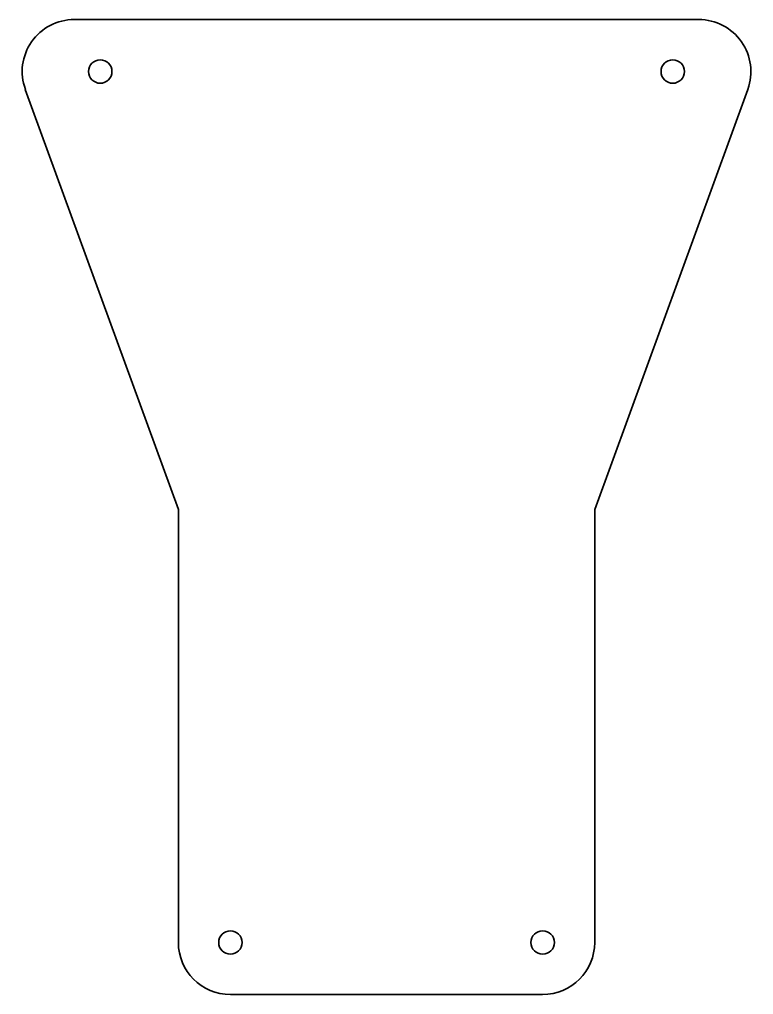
# Model space of a CAD drawing. Header units: inches. Extents: x -1 to 141, y 0 to 187.
import ezdxf

# ---------------------------------------------------------------- set-up
doc = ezdxf.new("R2010")
doc.units = ezdxf.units.IN
doc.header["$MEASUREMENT"] = 0
doc.layers.add('SIMUMAK Visible (ISO)', color=7, linetype='Continuous', lineweight=35)

# ---------------------------------------------------------------- blocks, each defined once
blk = doc.blocks.new('CDR-IN-V029-CREG01_Sheet_CDR-IN-V029-CREG01')
at = {"layer": 'SIMUMAK Visible (ISO)'}
for p, q in [((-60, 93.71), (60, 93.71)), ((-40, -0.48), (-69.4, 80.29)), ((69.4, 80.29), (40, -0.48)), ((-40, -83.71), (-40, -0.48)), ((40, -0.48), (40, -83.71)), ((30, -93.71), (-30, -93.71))]:
    blk.add_line(p, q, dxfattribs=at)
for centre in [(-55, 83.71), (55, 83.71), (-30, -83.71), (30, -83.71)]:
    blk.add_circle(centre, 2.25, dxfattribs=at)
at = {"layer": 'SIMUMAK Visible (ISO)', "extrusion": (0, 0, -1)}
for centre, start, end in [((60, 83.71), 340, 90), ((-60, 83.71), 90, 200), ((30, -83.71), 270, 0), ((-30, -83.71), 180, 270)]:
    blk.add_arc(centre, 10, start, end, dxfattribs=at)

msp = doc.modelspace()

# ---------------------------------------------------------------- block references
msp.add_blockref('CDR-IN-V029-CREG01_Sheet_CDR-IN-V029-CREG01', (70, 93.71))

doc.saveas('drawing.dxf')
